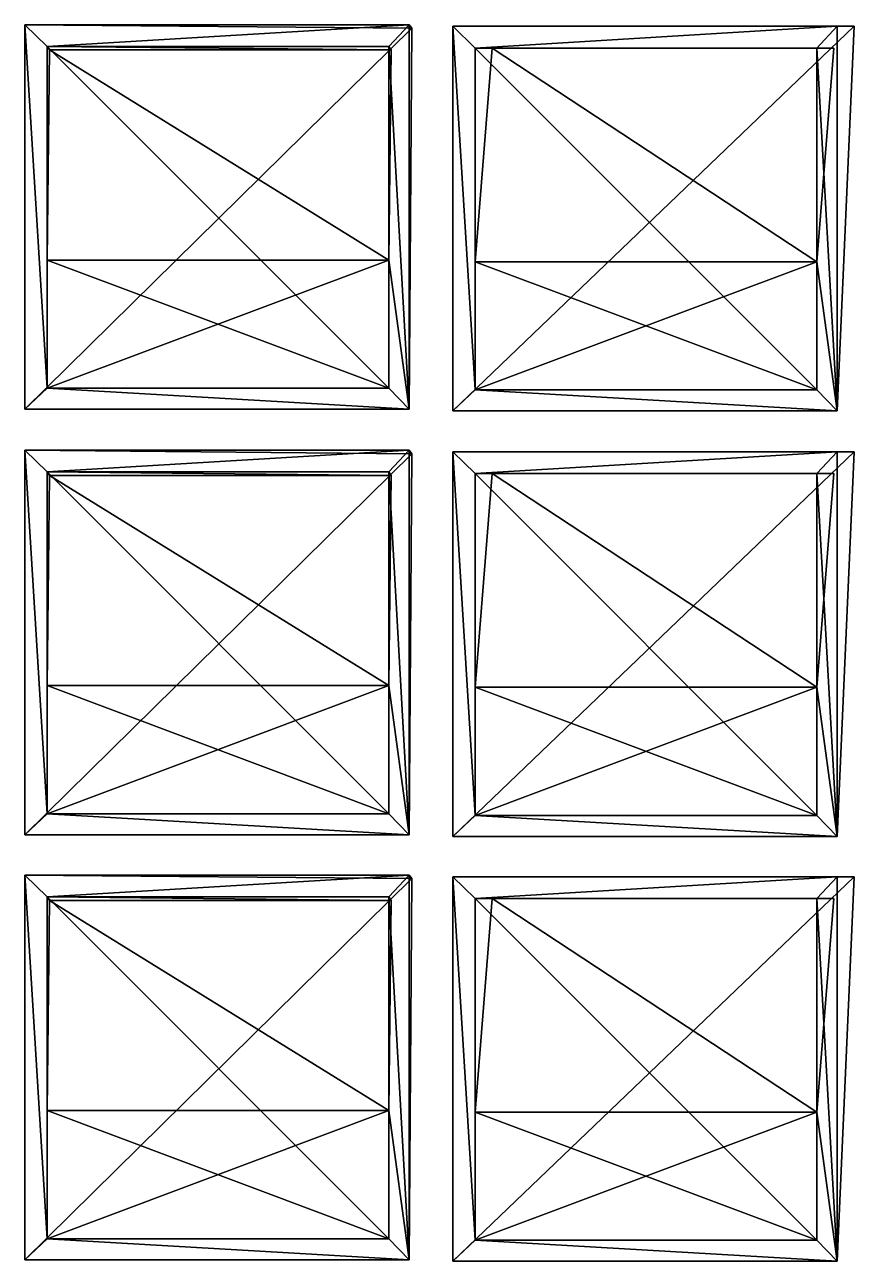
# Model space of a CAD drawing. Header units: metres. Extents: x 0 to 99.4, y 0 to 49.2.
# Drawn here: x 79.97 to 99.39, y 0.1 to 29.04 of the extents above; entities that cross this region are included whole.
import ezdxf

# ---------------------------------------------------------------- set-up
doc = ezdxf.new("R2010")
doc.units = ezdxf.units.M

msp = doc.modelspace()

# ---------------------------------------------------------------- meshes
at = {"layer": 'Layer0'}
mesh = msp.add_polyface(dxfattribs=at)
corners = [(79.974, 29.043, 1), (79.974, 20.043), (79.974, 20.043, 1), (79.974, 29.043)]
mesh.append_faces([[corners[k] for k in face] for face in [(0, 1, 2), (1, 0, 3)]], dxfattribs={"vtx0": -1})
mesh = msp.add_polyface(dxfattribs=at)
corners = [(88.974, 29.043, 1), (89.032, 28.961), (79.974, 29.043, 1)]
mesh.append_faces([[corners[k] for k in face] for face in [(0, 1, 2)]])
mesh = msp.add_polyface(dxfattribs=at)
corners = [(79.974, 20.043, 1), (80.496, 20.534, 1), (79.974, 29.043, 1), (88.974, 20.043, 1), (88.496, 20.534, 1), (88.496, 23.534, 1), (88.496, 28.534, 1), (80.496, 28.534, 1), (88.974, 29.043, 1), (80.496, 23.534, 1)]
mesh.append_faces([[corners[k] for k in face] for face in [(7, 1, 9)]], dxfattribs={"vtx0": -1})
mesh.append_faces([[corners[k] for k in face] for face in [(0, 1, 2), (1, 3, 4), (4, 3, 5), (5, 3, 6), (2, 7, 8), (8, 6, 3)]], dxfattribs={"vtx0": -1, "vtx1": -1})
mesh.append_faces([[corners[k] for k in face] for face in [(7, 2, 1)]], dxfattribs={"vtx0": -1, "vtx1": -1, "vtx2": -1})
mesh.append_faces([[corners[k] for k in face] for face in [(1, 0, 3), (8, 7, 6)]], dxfattribs={"vtx0": -1, "vtx2": -1})
mesh = msp.add_polyface(dxfattribs=at)
corners = [(89.032, 28.961), (79.974, 20.043), (79.974, 29.043), (88.974, 20.043)]
mesh.append_faces([[corners[k] for k in face] for face in [(0, 1, 2), (1, 0, 3)]], dxfattribs={"vtx0": -1})
mesh = msp.add_polyface(dxfattribs=at)
corners = [(79.974, 29.043, 1), (89.032, 28.961), (79.974, 29.043)]
mesh.append_faces([[corners[k] for k in face] for face in [(0, 1, 2)]])
mesh = msp.add_polyface(dxfattribs=at)
corners = [(88.974, 29.043, 1), (88.974, 20.043, 1), (89.032, 28.961)]
mesh.append_faces([[corners[k] for k in face] for face in [(0, 1, 2)]])
mesh = msp.add_polyface(dxfattribs=at)
corners = [(89.032, 28.961), (88.974, 20.043, 1), (88.974, 20.043)]
mesh.append_faces([[corners[k] for k in face] for face in [(0, 1, 2)]])
mesh = msp.add_polyface(dxfattribs=at)
corners = [(89.993, 29.006, 1), (89.993, 20.006), (89.993, 20.006, 1), (89.993, 29.006)]
mesh.append_faces([[corners[k] for k in face] for face in [(0, 1, 2), (1, 0, 3)]], dxfattribs={"vtx0": -1})
mesh = msp.add_polyface(dxfattribs=at)
corners = [(89.993, 20.006, 1), (90.515, 20.497, 1), (89.993, 29.006, 1), (98.993, 20.006, 1), (98.515, 20.497, 1), (98.515, 23.497, 1), (98.515, 28.497, 1), (90.515, 28.497, 1), (98.993, 29.006, 1), (90.515, 23.497, 1)]
mesh.append_faces([[corners[k] for k in face] for face in [(7, 1, 9)]], dxfattribs={"vtx0": -1})
mesh.append_faces([[corners[k] for k in face] for face in [(0, 1, 2), (1, 3, 4), (4, 3, 5), (5, 3, 6), (2, 7, 8), (8, 6, 3)]], dxfattribs={"vtx0": -1, "vtx1": -1})
mesh.append_faces([[corners[k] for k in face] for face in [(7, 2, 1)]], dxfattribs={"vtx0": -1, "vtx1": -1, "vtx2": -1})
mesh.append_faces([[corners[k] for k in face] for face in [(1, 0, 3), (8, 7, 6)]], dxfattribs={"vtx0": -1, "vtx2": -1})
mesh = msp.add_polyface(dxfattribs=at)
corners = [(89.993, 29.006, 1), (99.393, 29.006), (89.993, 29.006), (98.993, 29.006, 1)]
mesh.append_faces([[corners[k] for k in face] for face in [(0, 1, 2), (1, 0, 3)]], dxfattribs={"vtx0": -1})
mesh = msp.add_polyface(dxfattribs=at)
corners = [(99.393, 29.006), (89.993, 20.006), (89.993, 29.006), (98.993, 20.006)]
mesh.append_faces([[corners[k] for k in face] for face in [(0, 1, 2), (1, 0, 3)]], dxfattribs={"vtx0": -1})
mesh = msp.add_polyface(dxfattribs=at)
corners = [(98.993, 29.006, 1), (98.993, 20.006, 1), (99.393, 29.006)]
mesh.append_faces([[corners[k] for k in face] for face in [(0, 1, 2)]])
mesh = msp.add_polyface(dxfattribs=at)
corners = [(99.393, 29.006), (98.993, 20.006, 1), (98.993, 20.006)]
mesh.append_faces([[corners[k] for k in face] for face in [(0, 1, 2)]])
mesh = msp.add_polyface(dxfattribs=at)
corners = [(80.496, 28.534, 1), (80.496, 23.534, 3), (80.496, 23.534, 1)]
mesh.append_faces([[corners[k] for k in face] for face in [(0, 1, 2)]])
mesh = msp.add_polyface(dxfattribs=at)
corners = [(88.554, 28.452, 3), (80.496, 28.534, 1), (88.496, 28.534, 1), (80.554, 28.452, 3)]
mesh.append_faces([[corners[k] for k in face] for face in [(0, 1, 2), (1, 0, 3)]], dxfattribs={"vtx0": -1})
mesh = msp.add_polyface(dxfattribs=at)
corners = [(88.496, 20.534, 1), (80.496, 23.534, 1), (80.496, 20.534, 1), (80.496, 28.534, 1), (88.496, 28.534, 1), (88.496, 23.534, 1)]
mesh.append_faces([[corners[k] for k in face] for face in [(0, 1, 2), (4, 0, 5)]], dxfattribs={"vtx0": -1})
mesh.append_faces([[corners[k] for k in face] for face in [(1, 0, 3), (3, 0, 4)]], dxfattribs={"vtx0": -1, "vtx1": -1})
mesh = msp.add_polyface(dxfattribs=at)
corners = [(80.496, 28.534, 1), (80.554, 28.452, 3), (80.496, 23.534, 3)]
mesh.append_faces([[corners[k] for k in face] for face in [(0, 1, 2)]])
mesh = msp.add_polyface(dxfattribs=at)
corners = [(80.554, 28.452, 3), (88.496, 23.534, 3), (80.496, 23.534, 3), (88.554, 28.452, 3)]
mesh.append_faces([[corners[k] for k in face] for face in [(0, 1, 2), (1, 0, 3)]], dxfattribs={"vtx0": -1})
mesh = msp.add_polyface(dxfattribs=at)
corners = [(88.496, 28.534, 1), (88.496, 23.534, 1), (88.554, 28.452, 3)]
mesh.append_faces([[corners[k] for k in face] for face in [(0, 1, 2)]])
mesh = msp.add_polyface(dxfattribs=at)
corners = [(88.554, 28.452, 3), (88.496, 23.534, 1), (88.496, 23.534, 3)]
mesh.append_faces([[corners[k] for k in face] for face in [(0, 1, 2)]])
mesh = msp.add_polyface(dxfattribs=at)
corners = [(98.515, 20.497, 1), (90.515, 23.497, 1), (90.515, 20.497, 1), (90.515, 28.497, 1), (98.515, 28.497, 1), (98.515, 23.497, 1)]
mesh.append_faces([[corners[k] for k in face] for face in [(0, 1, 2), (4, 0, 5)]], dxfattribs={"vtx0": -1})
mesh.append_faces([[corners[k] for k in face] for face in [(1, 0, 3), (3, 0, 4)]], dxfattribs={"vtx0": -1, "vtx1": -1})
mesh = msp.add_polyface(dxfattribs=at)
corners = [(90.515, 28.497, 1), (90.515, 23.497, 3), (90.515, 23.497, 1)]
mesh.append_faces([[corners[k] for k in face] for face in [(0, 1, 2)]])
mesh = msp.add_polyface(dxfattribs=at)
corners = [(98.915, 28.497, 3), (90.515, 28.497, 1), (98.515, 28.497, 1), (90.915, 28.497, 3)]
mesh.append_faces([[corners[k] for k in face] for face in [(0, 1, 2), (1, 0, 3)]], dxfattribs={"vtx0": -1})
mesh = msp.add_polyface(dxfattribs=at)
corners = [(90.915, 28.497, 3), (98.515, 23.497, 3), (90.515, 23.497, 3), (98.915, 28.497, 3)]
mesh.append_faces([[corners[k] for k in face] for face in [(0, 1, 2), (1, 0, 3)]], dxfattribs={"vtx0": -1})
mesh = msp.add_polyface(dxfattribs=at)
corners = [(90.915, 28.497, 3), (90.515, 23.497, 3), (90.515, 28.497, 1)]
mesh.append_faces([[corners[k] for k in face] for face in [(0, 1, 2)]])
mesh = msp.add_polyface(dxfattribs=at)
corners = [(98.515, 28.497, 1), (98.515, 23.497, 1), (98.915, 28.497, 3)]
mesh.append_faces([[corners[k] for k in face] for face in [(0, 1, 2)]])
mesh = msp.add_polyface(dxfattribs=at)
corners = [(98.915, 28.497, 3), (98.515, 23.497, 1), (98.515, 23.497, 3)]
mesh.append_faces([[corners[k] for k in face] for face in [(0, 1, 2)]])
mesh = msp.add_polyface(dxfattribs=at)
corners = [(88.496, 23.534, 3), (80.496, 20.534, 2), (80.496, 23.534, 3), (88.496, 20.534, 2)]
mesh.append_faces([[corners[k] for k in face] for face in [(0, 1, 2), (1, 0, 3)]], dxfattribs={"vtx0": -1})
mesh = msp.add_polyface(dxfattribs=at)
corners = [(80.496, 23.534, 1), (80.496, 20.534, 2), (80.496, 20.534, 1), (80.496, 23.534, 3)]
mesh.append_faces([[corners[k] for k in face] for face in [(0, 1, 2), (1, 0, 3)]], dxfattribs={"vtx0": -1})
mesh = msp.add_polyface(dxfattribs=at)
corners = [(88.496, 23.534, 3), (88.496, 20.534, 1), (88.496, 20.534, 2), (88.496, 23.534, 1)]
mesh.append_faces([[corners[k] for k in face] for face in [(0, 1, 2), (1, 0, 3)]], dxfattribs={"vtx0": -1})
mesh = msp.add_polyface(dxfattribs=at)
corners = [(98.515, 23.497, 3), (90.515, 20.497, 2), (90.515, 23.497, 3), (98.515, 20.497, 2)]
mesh.append_faces([[corners[k] for k in face] for face in [(0, 1, 2), (1, 0, 3)]], dxfattribs={"vtx0": -1})
mesh = msp.add_polyface(dxfattribs=at)
corners = [(90.515, 23.497, 1), (90.515, 20.497, 2), (90.515, 20.497, 1), (90.515, 23.497, 3)]
mesh.append_faces([[corners[k] for k in face] for face in [(0, 1, 2), (1, 0, 3)]], dxfattribs={"vtx0": -1})
mesh = msp.add_polyface(dxfattribs=at)
corners = [(98.515, 23.497, 3), (98.515, 20.497, 1), (98.515, 20.497, 2), (98.515, 23.497, 1)]
mesh.append_faces([[corners[k] for k in face] for face in [(0, 1, 2), (1, 0, 3)]], dxfattribs={"vtx0": -1})
mesh = msp.add_polyface(dxfattribs=at)
corners = [(80.496, 20.534, 2), (88.496, 20.534, 1), (80.496, 20.534, 1), (88.496, 20.534, 2)]
mesh.append_faces([[corners[k] for k in face] for face in [(0, 1, 2), (1, 0, 3)]], dxfattribs={"vtx0": -1})
mesh = msp.add_polyface(dxfattribs=at)
corners = [(90.515, 20.497, 2), (98.515, 20.497, 1), (90.515, 20.497, 1), (98.515, 20.497, 2)]
mesh.append_faces([[corners[k] for k in face] for face in [(0, 1, 2), (1, 0, 3)]], dxfattribs={"vtx0": -1})
mesh = msp.add_polyface(dxfattribs=at)
corners = [(88.974, 20.043, 1), (79.974, 20.043), (88.974, 20.043), (79.974, 20.043, 1)]
mesh.append_faces([[corners[k] for k in face] for face in [(0, 1, 2), (1, 0, 3)]], dxfattribs={"vtx0": -1})
mesh = msp.add_polyface(dxfattribs=at)
corners = [(98.993, 20.006, 1), (89.993, 20.006), (98.993, 20.006), (89.993, 20.006, 1)]
mesh.append_faces([[corners[k] for k in face] for face in [(0, 1, 2), (1, 0, 3)]], dxfattribs={"vtx0": -1})
mesh = msp.add_polyface(dxfattribs=at)
corners = [(79.974, 19.086, 1), (89.032, 19.004), (79.974, 19.086)]
mesh.append_faces([[corners[k] for k in face] for face in [(0, 1, 2)]])
mesh = msp.add_polyface(dxfattribs=at)
corners = [(89.032, 19.004), (79.974, 10.086), (79.974, 19.086), (88.974, 10.086)]
mesh.append_faces([[corners[k] for k in face] for face in [(0, 1, 2), (1, 0, 3)]], dxfattribs={"vtx0": -1})
mesh = msp.add_polyface(dxfattribs=at)
corners = [(79.974, 19.086, 1), (79.974, 10.086), (79.974, 10.086, 1), (79.974, 19.086)]
mesh.append_faces([[corners[k] for k in face] for face in [(0, 1, 2), (1, 0, 3)]], dxfattribs={"vtx0": -1})
mesh = msp.add_polyface(dxfattribs=at)
corners = [(88.974, 19.086, 1), (89.032, 19.004), (79.974, 19.086, 1)]
mesh.append_faces([[corners[k] for k in face] for face in [(0, 1, 2)]])
mesh = msp.add_polyface(dxfattribs=at)
corners = [(79.974, 10.086, 1), (80.496, 10.576, 1), (79.974, 19.086, 1), (88.974, 10.086, 1), (88.496, 10.576, 1), (88.496, 13.576, 1), (88.496, 18.576, 1), (80.496, 18.576, 1), (88.974, 19.086, 1), (80.496, 13.576, 1)]
mesh.append_faces([[corners[k] for k in face] for face in [(7, 1, 9)]], dxfattribs={"vtx0": -1})
mesh.append_faces([[corners[k] for k in face] for face in [(0, 1, 2), (1, 3, 4), (4, 3, 5), (5, 3, 6), (2, 7, 8), (8, 6, 3)]], dxfattribs={"vtx0": -1, "vtx1": -1})
mesh.append_faces([[corners[k] for k in face] for face in [(7, 2, 1)]], dxfattribs={"vtx0": -1, "vtx1": -1, "vtx2": -1})
mesh.append_faces([[corners[k] for k in face] for face in [(1, 0, 3), (8, 7, 6)]], dxfattribs={"vtx0": -1, "vtx2": -1})
mesh = msp.add_polyface(dxfattribs=at)
corners = [(88.974, 19.086, 1), (88.974, 10.086, 1), (89.032, 19.004)]
mesh.append_faces([[corners[k] for k in face] for face in [(0, 1, 2)]])
mesh = msp.add_polyface(dxfattribs=at)
corners = [(89.032, 19.004), (88.974, 10.086, 1), (88.974, 10.086)]
mesh.append_faces([[corners[k] for k in face] for face in [(0, 1, 2)]])
mesh = msp.add_polyface(dxfattribs=at)
corners = [(89.993, 19.048, 1), (89.993, 10.048), (89.993, 10.048, 1), (89.993, 19.048)]
mesh.append_faces([[corners[k] for k in face] for face in [(0, 1, 2), (1, 0, 3)]], dxfattribs={"vtx0": -1})
mesh = msp.add_polyface(dxfattribs=at)
corners = [(89.993, 10.048, 1), (90.515, 10.539, 1), (89.993, 19.048, 1), (98.993, 10.048, 1), (98.515, 10.539, 1), (98.515, 13.539, 1), (98.515, 18.539, 1), (90.515, 18.539, 1), (98.993, 19.048, 1), (90.515, 13.539, 1)]
mesh.append_faces([[corners[k] for k in face] for face in [(7, 1, 9)]], dxfattribs={"vtx0": -1})
mesh.append_faces([[corners[k] for k in face] for face in [(0, 1, 2), (1, 3, 4), (4, 3, 5), (5, 3, 6), (2, 7, 8), (8, 6, 3)]], dxfattribs={"vtx0": -1, "vtx1": -1})
mesh.append_faces([[corners[k] for k in face] for face in [(7, 2, 1)]], dxfattribs={"vtx0": -1, "vtx1": -1, "vtx2": -1})
mesh.append_faces([[corners[k] for k in face] for face in [(1, 0, 3), (8, 7, 6)]], dxfattribs={"vtx0": -1, "vtx2": -1})
mesh = msp.add_polyface(dxfattribs=at)
corners = [(99.393, 19.048), (89.993, 10.048), (89.993, 19.048), (98.993, 10.048)]
mesh.append_faces([[corners[k] for k in face] for face in [(0, 1, 2), (1, 0, 3)]], dxfattribs={"vtx0": -1})
mesh = msp.add_polyface(dxfattribs=at)
corners = [(89.993, 19.048, 1), (99.393, 19.048), (89.993, 19.048), (98.993, 19.048, 1)]
mesh.append_faces([[corners[k] for k in face] for face in [(0, 1, 2), (1, 0, 3)]], dxfattribs={"vtx0": -1})
mesh = msp.add_polyface(dxfattribs=at)
corners = [(98.993, 19.048, 1), (98.993, 10.048, 1), (99.393, 19.048)]
mesh.append_faces([[corners[k] for k in face] for face in [(0, 1, 2)]])
mesh = msp.add_polyface(dxfattribs=at)
corners = [(99.393, 19.048), (98.993, 10.048, 1), (98.993, 10.048)]
mesh.append_faces([[corners[k] for k in face] for face in [(0, 1, 2)]])
mesh = msp.add_polyface(dxfattribs=at)
corners = [(80.496, 18.576, 1), (80.554, 18.495, 3), (80.496, 13.576, 3)]
mesh.append_faces([[corners[k] for k in face] for face in [(0, 1, 2)]])
mesh = msp.add_polyface(dxfattribs=at)
corners = [(88.554, 18.495, 3), (80.496, 18.576, 1), (88.496, 18.576, 1), (80.554, 18.495, 3)]
mesh.append_faces([[corners[k] for k in face] for face in [(0, 1, 2), (1, 0, 3)]], dxfattribs={"vtx0": -1})
mesh = msp.add_polyface(dxfattribs=at)
corners = [(80.496, 18.576, 1), (80.496, 13.576, 3), (80.496, 13.576, 1)]
mesh.append_faces([[corners[k] for k in face] for face in [(0, 1, 2)]])
mesh = msp.add_polyface(dxfattribs=at)
corners = [(88.496, 10.576, 1), (80.496, 13.576, 1), (80.496, 10.576, 1), (80.496, 18.576, 1), (88.496, 18.576, 1), (88.496, 13.576, 1)]
mesh.append_faces([[corners[k] for k in face] for face in [(0, 1, 2), (4, 0, 5)]], dxfattribs={"vtx0": -1})
mesh.append_faces([[corners[k] for k in face] for face in [(1, 0, 3), (3, 0, 4)]], dxfattribs={"vtx0": -1, "vtx1": -1})
mesh = msp.add_polyface(dxfattribs=at)
corners = [(88.496, 18.576, 1), (88.496, 13.576, 1), (88.554, 18.495, 3)]
mesh.append_faces([[corners[k] for k in face] for face in [(0, 1, 2)]])
mesh = msp.add_polyface(dxfattribs=at)
corners = [(98.515, 10.539, 1), (90.515, 13.539, 1), (90.515, 10.539, 1), (90.515, 18.539, 1), (98.515, 18.539, 1), (98.515, 13.539, 1)]
mesh.append_faces([[corners[k] for k in face] for face in [(0, 1, 2), (4, 0, 5)]], dxfattribs={"vtx0": -1})
mesh.append_faces([[corners[k] for k in face] for face in [(1, 0, 3), (3, 0, 4)]], dxfattribs={"vtx0": -1, "vtx1": -1})
mesh = msp.add_polyface(dxfattribs=at)
corners = [(90.915, 18.539, 3), (90.515, 13.539, 3), (90.515, 18.539, 1)]
mesh.append_faces([[corners[k] for k in face] for face in [(0, 1, 2)]])
mesh = msp.add_polyface(dxfattribs=at)
corners = [(90.515, 18.539, 1), (90.515, 13.539, 3), (90.515, 13.539, 1)]
mesh.append_faces([[corners[k] for k in face] for face in [(0, 1, 2)]])
mesh = msp.add_polyface(dxfattribs=at)
corners = [(98.915, 18.539, 3), (90.515, 18.539, 1), (98.515, 18.539, 1), (90.915, 18.539, 3)]
mesh.append_faces([[corners[k] for k in face] for face in [(0, 1, 2), (1, 0, 3)]], dxfattribs={"vtx0": -1})
mesh = msp.add_polyface(dxfattribs=at)
corners = [(90.915, 18.539, 3), (98.515, 13.539, 3), (90.515, 13.539, 3), (98.915, 18.539, 3)]
mesh.append_faces([[corners[k] for k in face] for face in [(0, 1, 2), (1, 0, 3)]], dxfattribs={"vtx0": -1})
mesh = msp.add_polyface(dxfattribs=at)
corners = [(98.915, 18.539, 3), (98.515, 13.539, 1), (98.515, 13.539, 3)]
mesh.append_faces([[corners[k] for k in face] for face in [(0, 1, 2)]])
mesh = msp.add_polyface(dxfattribs=at)
corners = [(98.515, 18.539, 1), (98.515, 13.539, 1), (98.915, 18.539, 3)]
mesh.append_faces([[corners[k] for k in face] for face in [(0, 1, 2)]])
mesh = msp.add_polyface(dxfattribs=at)
corners = [(80.554, 18.495, 3), (88.496, 13.576, 3), (80.496, 13.576, 3), (88.554, 18.495, 3)]
mesh.append_faces([[corners[k] for k in face] for face in [(0, 1, 2), (1, 0, 3)]], dxfattribs={"vtx0": -1})
mesh = msp.add_polyface(dxfattribs=at)
corners = [(88.554, 18.495, 3), (88.496, 13.576, 1), (88.496, 13.576, 3)]
mesh.append_faces([[corners[k] for k in face] for face in [(0, 1, 2)]])
mesh = msp.add_polyface(dxfattribs=at)
corners = [(80.496, 13.576, 1), (80.496, 10.576, 2), (80.496, 10.576, 1), (80.496, 13.576, 3)]
mesh.append_faces([[corners[k] for k in face] for face in [(0, 1, 2), (1, 0, 3)]], dxfattribs={"vtx0": -1})
mesh = msp.add_polyface(dxfattribs=at)
corners = [(88.496, 13.576, 3), (80.496, 10.576, 2), (80.496, 13.576, 3), (88.496, 10.576, 2)]
mesh.append_faces([[corners[k] for k in face] for face in [(0, 1, 2), (1, 0, 3)]], dxfattribs={"vtx0": -1})
mesh = msp.add_polyface(dxfattribs=at)
corners = [(88.496, 13.576, 3), (88.496, 10.576, 1), (88.496, 10.576, 2), (88.496, 13.576, 1)]
mesh.append_faces([[corners[k] for k in face] for face in [(0, 1, 2), (1, 0, 3)]], dxfattribs={"vtx0": -1})
mesh = msp.add_polyface(dxfattribs=at)
corners = [(98.515, 13.539, 3), (90.515, 10.539, 2), (90.515, 13.539, 3), (98.515, 10.539, 2)]
mesh.append_faces([[corners[k] for k in face] for face in [(0, 1, 2), (1, 0, 3)]], dxfattribs={"vtx0": -1})
mesh = msp.add_polyface(dxfattribs=at)
corners = [(90.515, 13.539, 1), (90.515, 10.539, 2), (90.515, 10.539, 1), (90.515, 13.539, 3)]
mesh.append_faces([[corners[k] for k in face] for face in [(0, 1, 2), (1, 0, 3)]], dxfattribs={"vtx0": -1})
mesh = msp.add_polyface(dxfattribs=at)
corners = [(98.515, 13.539, 3), (98.515, 10.539, 1), (98.515, 10.539, 2), (98.515, 13.539, 1)]
mesh.append_faces([[corners[k] for k in face] for face in [(0, 1, 2), (1, 0, 3)]], dxfattribs={"vtx0": -1})
mesh = msp.add_polyface(dxfattribs=at)
corners = [(80.496, 10.576, 2), (88.496, 10.576, 1), (80.496, 10.576, 1), (88.496, 10.576, 2)]
mesh.append_faces([[corners[k] for k in face] for face in [(0, 1, 2), (1, 0, 3)]], dxfattribs={"vtx0": -1})
mesh = msp.add_polyface(dxfattribs=at)
corners = [(90.515, 10.539, 2), (98.515, 10.539, 1), (90.515, 10.539, 1), (98.515, 10.539, 2)]
mesh.append_faces([[corners[k] for k in face] for face in [(0, 1, 2), (1, 0, 3)]], dxfattribs={"vtx0": -1})
mesh = msp.add_polyface(dxfattribs=at)
corners = [(88.974, 10.086, 1), (79.974, 10.086), (88.974, 10.086), (79.974, 10.086, 1)]
mesh.append_faces([[corners[k] for k in face] for face in [(0, 1, 2), (1, 0, 3)]], dxfattribs={"vtx0": -1})
mesh = msp.add_polyface(dxfattribs=at)
corners = [(98.993, 10.048, 1), (89.993, 10.048), (98.993, 10.048), (89.993, 10.048, 1)]
mesh.append_faces([[corners[k] for k in face] for face in [(0, 1, 2), (1, 0, 3)]], dxfattribs={"vtx0": -1})
mesh = msp.add_polyface(dxfattribs=at)
corners = [(79.974, 0.142, 1), (80.496, 0.633, 1), (79.974, 9.142, 1), (88.974, 0.142, 1), (88.496, 0.633, 1), (88.496, 3.633, 1), (88.496, 8.633, 1), (80.496, 8.633, 1), (88.974, 9.142, 1), (80.496, 3.633, 1)]
mesh.append_faces([[corners[k] for k in face] for face in [(7, 1, 9)]], dxfattribs={"vtx0": -1})
mesh.append_faces([[corners[k] for k in face] for face in [(0, 1, 2), (1, 3, 4), (4, 3, 5), (5, 3, 6), (2, 7, 8), (8, 6, 3)]], dxfattribs={"vtx0": -1, "vtx1": -1})
mesh.append_faces([[corners[k] for k in face] for face in [(7, 2, 1)]], dxfattribs={"vtx0": -1, "vtx1": -1, "vtx2": -1})
mesh.append_faces([[corners[k] for k in face] for face in [(1, 0, 3), (8, 7, 6)]], dxfattribs={"vtx0": -1, "vtx2": -1})
mesh = msp.add_polyface(dxfattribs=at)
corners = [(79.974, 9.142, 1), (89.032, 9.06), (79.974, 9.142)]
mesh.append_faces([[corners[k] for k in face] for face in [(0, 1, 2)]])
mesh = msp.add_polyface(dxfattribs=at)
corners = [(79.974, 9.142, 1), (79.974, 0.142), (79.974, 0.142, 1), (79.974, 9.142)]
mesh.append_faces([[corners[k] for k in face] for face in [(0, 1, 2), (1, 0, 3)]], dxfattribs={"vtx0": -1})
mesh = msp.add_polyface(dxfattribs=at)
corners = [(89.032, 9.06), (79.974, 0.142), (79.974, 9.142), (88.974, 0.142)]
mesh.append_faces([[corners[k] for k in face] for face in [(0, 1, 2), (1, 0, 3)]], dxfattribs={"vtx0": -1})
mesh = msp.add_polyface(dxfattribs=at)
corners = [(88.974, 9.142, 1), (89.032, 9.06), (79.974, 9.142, 1)]
mesh.append_faces([[corners[k] for k in face] for face in [(0, 1, 2)]])
mesh = msp.add_polyface(dxfattribs=at)
corners = [(88.974, 9.142, 1), (88.974, 0.142, 1), (89.032, 9.06)]
mesh.append_faces([[corners[k] for k in face] for face in [(0, 1, 2)]])
mesh = msp.add_polyface(dxfattribs=at)
corners = [(89.032, 9.06), (88.974, 0.142, 1), (88.974, 0.142)]
mesh.append_faces([[corners[k] for k in face] for face in [(0, 1, 2)]])
mesh = msp.add_polyface(dxfattribs=at)
corners = [(89.993, 9.105, 1), (99.393, 9.105), (89.993, 9.105), (98.993, 9.105, 1)]
mesh.append_faces([[corners[k] for k in face] for face in [(0, 1, 2), (1, 0, 3)]], dxfattribs={"vtx0": -1})
mesh = msp.add_polyface(dxfattribs=at)
corners = [(99.393, 9.105), (89.993, 0.105), (89.993, 9.105), (98.993, 0.105)]
mesh.append_faces([[corners[k] for k in face] for face in [(0, 1, 2), (1, 0, 3)]], dxfattribs={"vtx0": -1})
mesh = msp.add_polyface(dxfattribs=at)
corners = [(89.993, 0.105, 1), (90.515, 0.596, 1), (89.993, 9.105, 1), (98.993, 0.105, 1), (98.515, 0.596, 1), (98.515, 3.596, 1), (98.515, 8.596, 1), (90.515, 8.596, 1), (98.993, 9.105, 1), (90.515, 3.596, 1)]
mesh.append_faces([[corners[k] for k in face] for face in [(7, 1, 9)]], dxfattribs={"vtx0": -1})
mesh.append_faces([[corners[k] for k in face] for face in [(0, 1, 2), (1, 3, 4), (4, 3, 5), (5, 3, 6), (2, 7, 8), (8, 6, 3)]], dxfattribs={"vtx0": -1, "vtx1": -1})
mesh.append_faces([[corners[k] for k in face] for face in [(7, 2, 1)]], dxfattribs={"vtx0": -1, "vtx1": -1, "vtx2": -1})
mesh.append_faces([[corners[k] for k in face] for face in [(1, 0, 3), (8, 7, 6)]], dxfattribs={"vtx0": -1, "vtx2": -1})
mesh = msp.add_polyface(dxfattribs=at)
corners = [(89.993, 9.105, 1), (89.993, 0.105), (89.993, 0.105, 1), (89.993, 9.105)]
mesh.append_faces([[corners[k] for k in face] for face in [(0, 1, 2), (1, 0, 3)]], dxfattribs={"vtx0": -1})
mesh = msp.add_polyface(dxfattribs=at)
corners = [(99.393, 9.105), (98.993, 0.105, 1), (98.993, 0.105)]
mesh.append_faces([[corners[k] for k in face] for face in [(0, 1, 2)]])
mesh = msp.add_polyface(dxfattribs=at)
corners = [(98.993, 9.105, 1), (98.993, 0.105, 1), (99.393, 9.105)]
mesh.append_faces([[corners[k] for k in face] for face in [(0, 1, 2)]])
mesh = msp.add_polyface(dxfattribs=at)
corners = [(80.496, 8.633, 1), (80.496, 3.633, 3), (80.496, 3.633, 1)]
mesh.append_faces([[corners[k] for k in face] for face in [(0, 1, 2)]])
mesh = msp.add_polyface(dxfattribs=at)
corners = [(80.496, 8.633, 1), (80.554, 8.551, 3), (80.496, 3.633, 3)]
mesh.append_faces([[corners[k] for k in face] for face in [(0, 1, 2)]])
mesh = msp.add_polyface(dxfattribs=at)
corners = [(88.496, 0.633, 1), (80.496, 3.633, 1), (80.496, 0.633, 1), (80.496, 8.633, 1), (88.496, 8.633, 1), (88.496, 3.633, 1)]
mesh.append_faces([[corners[k] for k in face] for face in [(0, 1, 2), (4, 0, 5)]], dxfattribs={"vtx0": -1})
mesh.append_faces([[corners[k] for k in face] for face in [(1, 0, 3), (3, 0, 4)]], dxfattribs={"vtx0": -1, "vtx1": -1})
mesh = msp.add_polyface(dxfattribs=at)
corners = [(88.554, 8.551, 3), (80.496, 8.633, 1), (88.496, 8.633, 1), (80.554, 8.551, 3)]
mesh.append_faces([[corners[k] for k in face] for face in [(0, 1, 2), (1, 0, 3)]], dxfattribs={"vtx0": -1})
mesh = msp.add_polyface(dxfattribs=at)
corners = [(80.554, 8.551, 3), (88.496, 3.633, 3), (80.496, 3.633, 3), (88.554, 8.551, 3)]
mesh.append_faces([[corners[k] for k in face] for face in [(0, 1, 2), (1, 0, 3)]], dxfattribs={"vtx0": -1})
mesh = msp.add_polyface(dxfattribs=at)
corners = [(88.496, 8.633, 1), (88.496, 3.633, 1), (88.554, 8.551, 3)]
mesh.append_faces([[corners[k] for k in face] for face in [(0, 1, 2)]])
mesh = msp.add_polyface(dxfattribs=at)
corners = [(88.554, 8.551, 3), (88.496, 3.633, 1), (88.496, 3.633, 3)]
mesh.append_faces([[corners[k] for k in face] for face in [(0, 1, 2)]])
mesh = msp.add_polyface(dxfattribs=at)
corners = [(98.915, 8.596, 3), (90.515, 8.596, 1), (98.515, 8.596, 1), (90.915, 8.596, 3)]
mesh.append_faces([[corners[k] for k in face] for face in [(0, 1, 2), (1, 0, 3)]], dxfattribs={"vtx0": -1})
mesh = msp.add_polyface(dxfattribs=at)
corners = [(90.915, 8.596, 3), (90.515, 3.596, 3), (90.515, 8.596, 1)]
mesh.append_faces([[corners[k] for k in face] for face in [(0, 1, 2)]])
mesh = msp.add_polyface(dxfattribs=at)
corners = [(90.515, 8.596, 1), (90.515, 3.596, 3), (90.515, 3.596, 1)]
mesh.append_faces([[corners[k] for k in face] for face in [(0, 1, 2)]])
mesh = msp.add_polyface(dxfattribs=at)
corners = [(90.915, 8.596, 3), (98.515, 3.596, 3), (90.515, 3.596, 3), (98.915, 8.596, 3)]
mesh.append_faces([[corners[k] for k in face] for face in [(0, 1, 2), (1, 0, 3)]], dxfattribs={"vtx0": -1})
mesh = msp.add_polyface(dxfattribs=at)
corners = [(98.515, 0.596, 1), (90.515, 3.596, 1), (90.515, 0.596, 1), (90.515, 8.596, 1), (98.515, 8.596, 1), (98.515, 3.596, 1)]
mesh.append_faces([[corners[k] for k in face] for face in [(0, 1, 2), (4, 0, 5)]], dxfattribs={"vtx0": -1})
mesh.append_faces([[corners[k] for k in face] for face in [(1, 0, 3), (3, 0, 4)]], dxfattribs={"vtx0": -1, "vtx1": -1})
mesh = msp.add_polyface(dxfattribs=at)
corners = [(98.915, 8.596, 3), (98.515, 3.596, 1), (98.515, 3.596, 3)]
mesh.append_faces([[corners[k] for k in face] for face in [(0, 1, 2)]])
mesh = msp.add_polyface(dxfattribs=at)
corners = [(98.515, 8.596, 1), (98.515, 3.596, 1), (98.915, 8.596, 3)]
mesh.append_faces([[corners[k] for k in face] for face in [(0, 1, 2)]])
mesh = msp.add_polyface(dxfattribs=at)
corners = [(88.496, 3.633, 3), (80.496, 0.633, 2), (80.496, 3.633, 3), (88.496, 0.633, 2)]
mesh.append_faces([[corners[k] for k in face] for face in [(0, 1, 2), (1, 0, 3)]], dxfattribs={"vtx0": -1})
mesh = msp.add_polyface(dxfattribs=at)
corners = [(80.496, 3.633, 1), (80.496, 0.633, 2), (80.496, 0.633, 1), (80.496, 3.633, 3)]
mesh.append_faces([[corners[k] for k in face] for face in [(0, 1, 2), (1, 0, 3)]], dxfattribs={"vtx0": -1})
mesh = msp.add_polyface(dxfattribs=at)
corners = [(88.496, 3.633, 3), (88.496, 0.633, 1), (88.496, 0.633, 2), (88.496, 3.633, 1)]
mesh.append_faces([[corners[k] for k in face] for face in [(0, 1, 2), (1, 0, 3)]], dxfattribs={"vtx0": -1})
mesh = msp.add_polyface(dxfattribs=at)
corners = [(98.515, 3.596, 3), (90.515, 0.596, 2), (90.515, 3.596, 3), (98.515, 0.596, 2)]
mesh.append_faces([[corners[k] for k in face] for face in [(0, 1, 2), (1, 0, 3)]], dxfattribs={"vtx0": -1})
mesh = msp.add_polyface(dxfattribs=at)
corners = [(90.515, 3.596, 1), (90.515, 0.596, 2), (90.515, 0.596, 1), (90.515, 3.596, 3)]
mesh.append_faces([[corners[k] for k in face] for face in [(0, 1, 2), (1, 0, 3)]], dxfattribs={"vtx0": -1})
mesh = msp.add_polyface(dxfattribs=at)
corners = [(98.515, 3.596, 3), (98.515, 0.596, 1), (98.515, 0.596, 2), (98.515, 3.596, 1)]
mesh.append_faces([[corners[k] for k in face] for face in [(0, 1, 2), (1, 0, 3)]], dxfattribs={"vtx0": -1})
mesh = msp.add_polyface(dxfattribs=at)
corners = [(80.496, 0.633, 2), (88.496, 0.633, 1), (80.496, 0.633, 1), (88.496, 0.633, 2)]
mesh.append_faces([[corners[k] for k in face] for face in [(0, 1, 2), (1, 0, 3)]], dxfattribs={"vtx0": -1})
mesh = msp.add_polyface(dxfattribs=at)
corners = [(90.515, 0.596, 2), (98.515, 0.596, 1), (90.515, 0.596, 1), (98.515, 0.596, 2)]
mesh.append_faces([[corners[k] for k in face] for face in [(0, 1, 2), (1, 0, 3)]], dxfattribs={"vtx0": -1})
mesh = msp.add_polyface(dxfattribs=at)
corners = [(88.974, 0.142, 1), (79.974, 0.142), (88.974, 0.142), (79.974, 0.142, 1)]
mesh.append_faces([[corners[k] for k in face] for face in [(0, 1, 2), (1, 0, 3)]], dxfattribs={"vtx0": -1})
mesh = msp.add_polyface(dxfattribs=at)
corners = [(98.993, 0.105, 1), (89.993, 0.105), (98.993, 0.105), (89.993, 0.105, 1)]
mesh.append_faces([[corners[k] for k in face] for face in [(0, 1, 2), (1, 0, 3)]], dxfattribs={"vtx0": -1})

doc.saveas('drawing.dxf')
